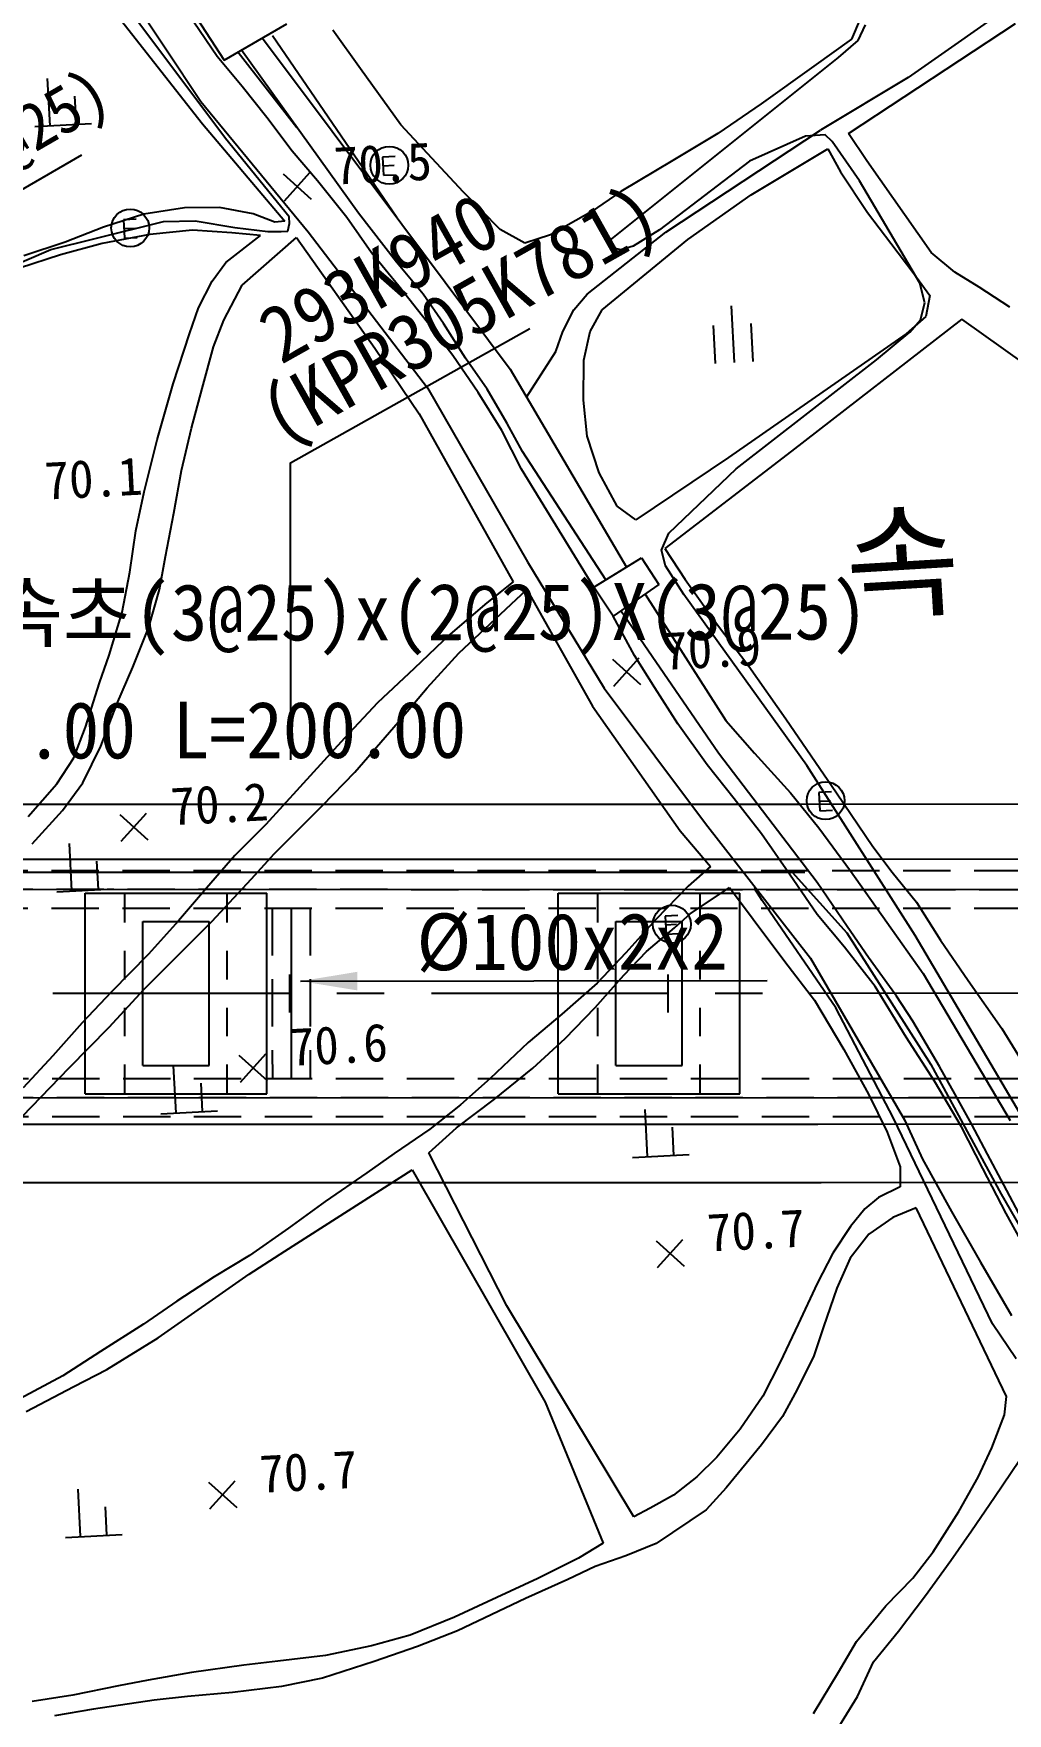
# Model space of a CAD drawing. Header units: millimetres. Extents: x 10470 to 11266, y 1103 to 1809.
# Drawn here: x 10882.5 to 10933.9, y 1427.9 to 1516.7 of the extents above; entities that cross this region are included whole.
import ezdxf
from ezdxf.enums import TextEntityAlignment as Align
from ezdxf.xclip import XClip

# ---------------------------------------------------------------- set-up
doc = ezdxf.new("R2010")
doc.units = ezdxf.units.MM
doc.header["$LTSCALE"] = 10
doc.header["$MEASUREMENT"] = 0
doc.header["$XCLIPFRAME"] = 2
doc.linetypes.add('CENTER', pattern=[2, 1.25, -0.25, 0.25, -0.25])
doc.linetypes.add('HIDDEN', pattern=[0.375, 0.25, -0.125])
for name, color, linetype in [('TN-CABL', 4, 'Continuous'), ('TZ-BASE', 253, 'Continuous'), ('TZ-CABL', 4, 'Continuous')]:
    doc.layers.add(name, color=color, linetype=linetype)
doc.styles.add('GR', font='GulimChe.ttf')
doc.styles.add('HANA', font='GulimChe.ttf')
doc.styles.get("Standard").update_dxf_attribs({"font": 'GulimChe.ttf'})
doc.linetypes.add('I_LINE', pattern='A,3.5,["I",Standard,S=1,R=0,X=-1,Y=-0.5],3.5', length=7)
doc.linetypes.add('ZIGZAG', pattern='A,0.0001,-0.2,[131,ltypeshp.shx,S=0.2,R=0,X=-0.2,Y=0],-0.4,[131,ltypeshp.shx,S=0.2,R=180,X=0.2,Y=0],-0.2', length=0.8001)
doc.dimstyles.get("Standard").update_dxf_attribs({"dimtxt": 0.18, "dimasz": 0.18, "dimexe": 0.18, "dimexo": 0.0625, "dimgap": 0.09, "dimtad": 0, "dimtih": 1, "dimtoh": 1, "dimdec": 4, "dimzin": 0, "dimdsep": 46, "dimtxsty": 'Standard', "dimcen": 0.09, "dimadec": 0, "dimazin": 0, "dimtfac": 1, "dimtdec": 4, "dimtofl": 0, "dimtmove": 0, "dimatfit": 3, "dimfxl": 0, "dimtolj": 1, "dimtzin": 0, "dimarcsym": 0})

# ---------------------------------------------------------------- blocks, each defined once
blk = doc.blocks.new('JD-DHFDCHG54DXG3XF')
at = {"layer": 'TZ-BASE'}
for p, q in [((328.303, 57.748, 73.69), (335.311, 47.137, 73.69)), ((336.18, 49.513, 70.422), (332.814, 54.508, 70.422)), ((329.554, 53.414, 69.971), (335.411, 45.971, 69.971)), ((378.796, 52.71, 70.986), (372.684, 48.416, 70.986)), ((336.619, 45.184, 70), (331.819, 51.58, 70)), ((334.614, 52.309, 71.455), (336.555, 49.322, 71.455)), ((370.151, 51.518, 70.261), (369.689, 50.433, 70.261)), ((336.555, 49.322, 71.455), (339.861, 51.24, 71.455)), ((345.669, 41.007, 70), (339.095, 50.621, 70)), ((343.754, 48.863, 70.261), (342.291, 50.907, 70.261)), ((369.543, 45.457, 71.614), (378.357, 51.262, 71.614)), ((370.055, 50.367, 71), (370.443, 51.197, 71)), ((337.287, 49.746, 70), (340.39, 45.776, 70)), ((343.645, 41.245, 69.577), (337.464, 49.849, 69.577)), ((338.568, 50.489, 69.896), (345.931, 40.658, 69.896)), ((369.689, 50.433, 70.261), (367.703, 49.007, 70.261)), ((369.016, 49.469, 71), (370.055, 50.367, 71)), ((337.498, 47.94, 70.422), (336.18, 49.513, 70.422)), ((345.883, 45.91, 70.261), (343.754, 48.863, 70.261)), ((356.942, 39.812, 71), (369.016, 49.469, 71)), ((367.703, 49.007, 70.261), (364.92, 47.027, 70.261)), ((327.347, 45.859, 69.811), (327.216, 48.356, 69.811)), ((338.796, 46.292, 70.422), (337.498, 47.94, 70.422)), ((372.684, 48.416, 70.986), (368.053, 45.629, 70.986)), ((328.745, 45.932, 69.811), (328.666, 47.43, 69.811)), ((335.311, 47.137, 73.69), (340.987, 40.258, 73.69)), ((340.148, 44.512, 70.422), (338.796, 46.292, 70.422)), ((364.92, 47.027, 70.261), (362.631, 45.454, 70.261)), ((326.548, 45.817, 69.811), (329.544, 45.974, 69.811)), ((335.411, 45.971, 69.971), (339.753, 40.817, 69.971)), ((347.294, 44.394, 70.261), (345.883, 45.91, 70.261)), ((359.882, 40.23, 70.986), (368.053, 45.629, 70.986)), ((362.631, 45.454, 70.261), (360.25, 44.033, 70.261)), ((367.267, 45.319, 71), (364.305, 43.99, 71)), ((368.311, 45.379, 71), (367.267, 45.319, 71)), ((368.676, 45.026, 71), (368.311, 45.379, 71)), ((370.505, 44.001, 71.614), (369.543, 45.457, 71.614)), ((339.981, 41.047, 70), (336.619, 45.184, 70)), ((341.485, 42.958, 70.422), (340.148, 44.512, 70.422)), ((349.188, 42.345, 70.261), (347.294, 44.394, 70.261)), ((364.401, 42.205, 70.975), (368.445, 44.642, 70.975)), ((368.445, 44.642, 70.975), (369.109, 43.433, 70.975)), ((370.126, 42.956, 71), (368.676, 45.026, 71)), ((345.584, 44.237, 71.388), (344.92, 44.202, 71.388)), ((344.92, 44.202, 71.388), (344.97, 43.241, 71.388)), ((345.526, 43.752, 71.388), (344.945, 43.721, 71.388)), ((360.25, 44.033, 70.261), (357.509, 42.39, 70.261)), ((364.305, 43.99, 71), (359.559, 40.355, 71)), ((373.91, 39.157, 71.614), (370.505, 44.001, 71.614)), ((339.658, 43.313, 70.527), (341.144, 41.975, 70.527)), ((339.732, 41.901, 70.527), (341.071, 43.387, 70.527)), ((343.022, 41.007, 70.422), (341.485, 42.958, 70.422)), ((344.97, 43.241, 71.388), (345.634, 43.275, 71.388)), ((369.109, 43.433, 70.975), (370.533, 41.277, 70.975)), ((373.309, 37.544, 71), (370.126, 42.956, 71)), ((351.14, 40.371, 70.261), (349.188, 42.345, 70.261)), ((357.509, 42.39, 70.261), (355.939, 41.316, 70.261)), ((361.052, 39.854, 70.975), (364.401, 42.205, 70.975)), ((332.299, 41.196, 69.971), (330.17, 40.504, 69.971)), ((331.895, 40.924, 70.336), (331.231, 40.889, 70.336)), ((331.231, 40.889, 70.336), (331.281, 39.927, 70.336)), ((334.444, 41.53, 69.971), (332.299, 41.196, 69.971)), ((333.346, 40.802, 70), (335.019, 40.839, 70)), ((336.304, 41.548, 69.971), (334.444, 41.53, 69.971)), ((335.019, 40.839, 70), (337.117, 40.492, 70)), ((338.085, 41.209, 69.971), (336.304, 41.548, 69.971)), ((339.226, 40.765, 69.971), (338.085, 41.209, 69.971)), ((339.999, 40.693, 70), (339.981, 41.047, 70)), ((344.337, 39.153, 70.422), (343.022, 41.007, 70.422)), ((345.647, 38.651, 69.577), (343.645, 41.245, 69.577)), ((355.939, 41.316, 70.261), (353.785, 40.1, 70.261)), ((370.533, 41.277, 70.975), (371.774, 39.648, 70.975)), ((330.17, 40.504, 69.971), (328.151, 39.717, 69.971)), ((329.739, 39.904, 70), (333.346, 40.802, 70)), ((332.626, 40.121, 70.009), (330.104, 39.64, 70.009)), ((331.837, 40.438, 70.336), (331.256, 40.408, 70.336)), ((331.281, 39.927, 70.336), (331.945, 39.962, 70.336)), ((334.883, 40.341, 70.009), (332.626, 40.121, 70.009)), ((336.948, 40.208, 70.009), (334.883, 40.341, 70.009)), ((336.631, 38.633, 70.009), (338.468, 40.06, 70.009)), ((338.468, 40.06, 70.009), (336.948, 40.208, 70.009)), ((337.117, 40.492, 70), (338.854, 40.278, 70)), ((337.501, 37.441, 70.366), (340.363, 39.964, 70.366)), ((338.854, 40.278, 70), (339.565, 40.265, 70)), ((339.753, 40.817, 69.971), (339.226, 40.765, 69.971)), ((339.565, 40.265, 70), (339.919, 40.283, 70)), ((339.919, 40.283, 70), (339.999, 40.693, 70)), ((340.363, 39.964, 70.366), (344.51, 34.099, 70.366)), ((340.987, 40.258, 73.69), (347.286, 32.004, 73.69)), ((345.931, 40.658, 69.896), (351.654, 32.991, 69.896)), ((352.428, 39.663, 70.261), (351.14, 40.371, 70.261)), ((353.785, 40.1, 70.261), (352.428, 39.663, 70.261)), ((355.734, 36.967, 70.986), (359.882, 40.23, 70.986)), ((359.559, 40.355, 71), (358.159, 39.494, 71)), ((324.854, 38.228, 70), (327.385, 39.324, 70)), ((328.151, 39.717, 69.971), (325.965, 38.989, 69.971)), ((327.385, 39.324, 70), (329.739, 39.904, 70)), ((330.104, 39.64, 70.009), (327.9, 39.043, 70.009)), ((345.784, 37.391, 70.422), (344.337, 39.153, 70.422)), ((356.523, 36.127, 70.975), (361.052, 39.854, 70.975)), ((357.015, 39.424, 71), (356.942, 39.812, 71)), ((357.507, 39.311, 71), (357.015, 39.424, 71)), ((358.159, 39.494, 71), (357.507, 39.311, 71)), ((371.774, 39.648, 70.975), (372.997, 38.058, 70.975)), ((375.158, 38.129, 71.614), (373.91, 39.157, 71.614)), ((327.9, 39.043, 70.009), (325.733, 38.334, 70.009)), ((335.906, 37.645, 70.009), (336.631, 38.633, 70.009)), ((347.057, 36.964, 69.577), (345.647, 38.651, 69.577)), ((335.196, 36.244, 70.009), (335.906, 37.645, 70.009)), ((336.523, 35.591, 70.366), (337.501, 37.441, 70.366)), ((347.285, 35.459, 70.422), (345.784, 37.391, 70.422)), ((372.997, 38.058, 70.975), (373.83, 36.884, 70.975)), ((373.579, 36.503, 71), (373.309, 37.544, 71)), ((376.446, 37.327, 71.614), (375.158, 38.129, 71.614)), ((378.069, 36.277, 71.614), (376.446, 37.327, 71.614)), ((348.129, 35.413, 69.577), (347.057, 36.964, 69.577)), ((355.03, 36.129, 70.986), (355.734, 36.967, 70.986)), ((373.343, 35.611, 71), (373.579, 36.503, 71)), ((373.83, 36.884, 70.975), (373.631, 35.779, 70.975)), ((334.713, 34.859, 70.009), (335.196, 36.244, 70.009)), ((335.982, 34.169, 70.366), (336.523, 35.591, 70.366)), ((354.437, 34.99, 70.986), (355.03, 36.129, 70.986)), ((355.892, 34.987, 70.975), (356.523, 36.127, 70.975)), ((363.344, 36.35, 71.088), (363.5, 33.354, 71.088)), ((375.526, 35.646, 71.106), (366.531, 28.66, 71.106)), ((373.631, 35.779, 70.975), (372.589, 34.869, 70.975)), ((372.775, 34.948, 71), (373.343, 35.611, 71)), ((379.945, 32.482, 71.106), (375.526, 35.646, 71.106)), ((333.858, 32.22, 70.009), (334.713, 34.859, 70.009)), ((348.637, 33.717, 70.422), (347.285, 35.459, 70.422)), ((349.293, 33.578, 69.577), (348.129, 35.413, 69.577)), ((354.068, 33.923, 70.986), (354.437, 34.99, 70.986)), ((355.557, 33.47, 70.975), (355.892, 34.987, 70.975)), ((362.502, 33.302, 71.088), (362.397, 35.299, 71.088)), ((372.589, 34.869, 70.975), (363.204, 28.337, 70.975)), ((364.499, 33.406, 71.088), (364.395, 35.403, 71.088)), ((371.018, 33.482, 71), (372.775, 34.948, 71)), ((335.377, 31.977, 70.366), (335.982, 34.169, 70.366)), ((344.51, 34.099, 70.366), (346.858, 30.636, 70.366)), ((352.523, 31.515, 70.986), (354.068, 33.923, 70.986)), ((349.97, 31.768, 70.422), (348.637, 33.717, 70.422)), ((350.441, 31.932, 69.577), (349.293, 33.578, 69.577)), ((351.654, 32.991, 69.896), (357.81, 22.536, 69.896)), ((355.535, 31.366, 70.975), (355.557, 33.47, 70.975)), ((363.597, 27.731, 71), (371.018, 33.482, 71)), ((333, 29.261, 70.009), (333.858, 32.22, 70.009)), ((334.83, 29.88, 70.366), (335.377, 31.977, 70.366)), ((347.286, 32.004, 73.69), (352.581, 22.819, 73.69)), ((351.226, 29.764, 70.422), (349.97, 31.768, 70.422)), ((351.493, 30.118, 69.577), (350.441, 31.932, 69.577)), ((355.721, 29.448, 70.975), (355.535, 31.366, 70.975)), ((346.858, 30.636, 70.366), (351.818, 21.756, 70.366)), ((334.299, 27.65, 70.366), (334.83, 29.88, 70.366)), ((352.256, 27.706, 70.422), (351.226, 29.764, 70.422)), ((352.304, 28.645, 69.577), (351.493, 30.118, 69.577)), ((356.359, 27.526, 70.975), (355.721, 29.448, 70.975)), ((332.314, 26.506, 70.009), (333, 29.261, 70.009)), ((356.722, 21.864, 69.577), (352.304, 28.645, 69.577)), ((366.531, 28.66, 71.106), (359.829, 23.526, 71.106)), ((333.881, 25.381, 70.366), (334.299, 27.65, 70.366)), ((356.079, 21.468, 70.422), (352.256, 27.706, 70.422)), ((357.316, 25.75, 70.975), (356.359, 27.526, 70.975)), ((363.204, 28.337, 70.975), (358.305, 25.027, 70.975)), ((360.045, 24.336, 71), (363.597, 27.731, 71)), ((331.88, 24.445, 70.009), (332.314, 26.506, 70.009)), ((358.305, 25.027, 70.975), (357.316, 25.75, 70.975)), ((333.443, 23.095, 70.366), (333.881, 25.381, 70.366)), ((331.556, 22.269, 70.009), (331.88, 24.445, 70.009)), ((359.663, 23.44, 71), (360.045, 24.336, 71)), ((333.124, 21.352, 70.366), (333.443, 23.095, 70.366)), ((359.869, 22.596, 71), (359.663, 23.44, 71)), ((359.829, 23.526, 71.106), (360.901, 21.881, 71.106)), ((331.158, 20.151, 70.009), (331.556, 22.269, 70.009)), ((352.581, 22.819, 73.69), (356.624, 16.146, 73.69)), ((356.079, 21.468, 70.986), (358.594, 23.019, 70.986)), ((358.594, 23.019, 70.986), (359.518, 21.619, 70.986)), ((360.835, 21.092, 71), (359.869, 22.596, 71)), ((332.559, 19.366, 70.366), (333.124, 21.352, 70.366)), ((348.943, 17.992, 70.497), (352.546, 21.354, 70.497)), ((351.818, 21.756, 70.366), (350.435, 20.643, 70.366)), ((352.546, 21.354, 70.497), (356.013, 15.195, 70.497)), ((357.095, 19.936, 70.986), (356.079, 21.468, 70.986)), ((359.518, 21.619, 70.986), (357.095, 19.936, 70.986)), ((360.901, 21.881, 71.106), (362.623, 19.478, 71.106)), ((350.435, 20.643, 70.366), (348.483, 18.992, 70.366)), ((358.787, 21.111, 70.478), (363.049, 14.426, 70.478)), ((367.335, 12.058, 71), (360.835, 21.092, 71)), ((330.477, 17.886, 70.009), (331.158, 20.151, 70.009)), ((358.238, 17.857, 70.986), (357.095, 19.936, 70.986)), ((362.673, 12.702, 70.384), (357.506, 20.221, 70.384)), ((331.729, 17.252, 70.366), (332.559, 19.366, 70.366)), ((348.483, 18.992, 70.366), (346.585, 17.172, 70.366)), ((362.623, 19.478, 71.106), (364.272, 17.3, 71.106)), ((329.955, 16.426, 70.009), (330.477, 17.886, 70.009)), ((347.27, 16.15, 70.497), (348.943, 17.992, 70.497)), ((359.311, 16.155, 70.986), (358.238, 17.857, 70.986)), ((330.882, 15.289, 70.366), (331.729, 17.252, 70.366)), ((346.585, 17.172, 70.366), (344.651, 15.37, 70.366)), ((357.062, 17.664, 70.921), (358.548, 16.326, 70.921)), ((357.135, 16.252, 70.921), (358.474, 17.738, 70.921)), ((364.272, 17.3, 71.106), (366.233, 14.519, 71.106)), ((329.217, 14.086, 70.009), (329.955, 16.426, 70.009)), ((345.749, 14.344, 70.497), (347.27, 16.15, 70.497)), ((356.624, 16.146, 73.69), (361.977, 8.989, 73.69)), ((360.511, 14.246, 70.986), (359.311, 16.155, 70.986)), ((330.032, 13.081, 70.366), (330.882, 15.289, 70.366)), ((344.651, 15.37, 70.366), (342.903, 13.491, 70.366)), ((356.013, 15.195, 70.497), (360.64, 8.59, 70.497)), ((343.448, 11.701, 70.497), (345.749, 14.344, 70.497)), ((362.066, 12.088, 70.986), (360.511, 14.246, 70.986)), ((363.049, 14.426, 70.478), (364.571, 12.701, 70.478)), ((366.233, 14.519, 71.106), (368.897, 10.603, 71.106)), ((328.599, 12.458, 70.009), (329.217, 14.086, 70.009)), ((342.903, 13.491, 70.366), (340.547, 10.905, 70.366)), ((327.701, 11.078, 70.009), (328.599, 12.458, 70.009)), ((329.073, 11.138, 70.366), (330.032, 13.081, 70.366)), ((367.88, 5.866, 70.384), (362.673, 12.702, 70.384)), ((364.571, 12.701, 70.478), (366.465, 10.615, 70.478)), ((341.739, 9.934, 70.497), (343.448, 11.701, 70.497)), ((363.493, 10.288, 70.986), (362.066, 12.088, 70.986)), ((373.055, 3.067, 71), (367.335, 12.058, 71)), ((326.199, 9.365, 70.009), (327.701, 11.078, 70.009)), ((328.005, 9.666, 70.366), (329.073, 11.138, 70.366)), ((340.547, 10.905, 70.366), (338.742, 8.933, 70.366)), ((368.636, 10.656, 71.106), (367.973, 10.622, 71.106)), ((367.037, 9.99), (300.259, 9.99)), ((367.037, 9.99), (300.259, 9.99)), ((339.195, 7.388, 70.497), (341.739, 9.934, 70.497)), ((364.939, 8.433, 70.986), (363.493, 10.288, 70.986)), ((366.465, 10.615, 70.478), (367.967, 8.757, 70.478)), ((470.084, 10.116), (367.032, 9.99)), ((367.973, 10.622, 71.106), (368.023, 9.66, 71.106)), ((368.578, 10.171, 71.106), (367.998, 10.141, 71.106)), ((368.897, 10.603, 71.106), (370.821, 7.766, 71.106)), ((326.409, 7.916, 70.366), (328.005, 9.666, 70.366)), ((331.028, 9.457, 70.151), (332.514, 8.119, 70.151)), ((331.102, 8.045, 70.151), (332.44, 9.531, 70.151)), ((338.742, 8.933, 70.366), (337.109, 7.297, 70.366)), ((361.977, 8.989, 73.69), (367.538, 1.869, 73.69)), ((368.023, 9.66, 71.106), (368.687, 9.695, 71.106)), ((360.64, 8.59, 70.497), (362.254, 6.714, 70.497)), ((366.234, 6.597, 70.986), (364.939, 8.433, 70.986)), ((367.967, 8.757, 70.478), (369.652, 6.486, 70.478)), ((328.504, 5.424, 70.318), (328.373, 7.921, 70.318)), ((337.109, 7.297, 70.366), (335.608, 5.567, 70.366)), ((337.998, 6.067, 70.497), (339.195, 7.388, 70.497)), ((367.185, 7.096), (399.99, 7.138)), ((370.821, 7.766, 71.106), (371.84, 6.421, 71.106)), ((280, 7.093), (367.188, 7.096)), ((329.902, 5.497, 70.318), (329.824, 6.995, 70.318)), ((362.254, 6.714, 70.497), (361.059, 5.675, 70.497)), ((367.881, 4.176, 70.986), (366.234, 6.597, 70.986)), ((366.384, 6.377, 71), (366.566, 6.413, 71)), ((366.566, 6.413, 71), (369.452, 3.202, 71)), ((369.652, 6.486, 70.478), (373.483, 1.056, 70.478)), ((371.84, 6.421, 71.106), (373.138, 4.831, 71.106)), ((327.705, 5.382, 70.318), (330.701, 5.539, 70.318)), ((335.608, 5.567, 70.366), (334.143, 3.835, 70.366)), ((335.889, 3.816, 70.497), (337.998, 6.067, 70.497)), ((361.059, 5.675, 70.497), (359.35, 3.908, 70.497)), ((361.176, 4.208, 70.854), (363.257, 5.596, 70.854)), ((363.257, 5.596, 70.854), (364.497, 3.929, 70.854)), ((364.578, 5.559, 71), (364.63, 5.593, 71)), ((364.984, 4.925, 71), (364.578, 5.559, 71)), ((369.471, 3.539, 70.384), (367.88, 5.866, 70.384)), ((329.2, 5.3), (338.8, 5.3)), ((329.2, -5.3), (329.2, 5.3)), ((331.3, 3.75), (331.3, 5.3)), ((336.7, 3.75), (336.7, 5.3)), ((338.8, -5.3), (338.8, 5.3)), ((354.2, 5.3), (363.8, 5.3)), ((354.2, -5.3), (354.2, 5.3)), ((356.3, 3.75), (356.3, 5.3)), ((361.7, 3.75), (361.7, 5.3)), ((363.8, -5.3), (363.8, 5.3)), ((368.875, -0.758, 71), (364.984, 4.925, 71)), ((373.138, 4.831, 71.106), (374.394, 2.827, 71.106)), ((332.25, 3.8), (335.75, 3.8)), ((332.25, -3.8), (332.25, 3.8)), ((332.301, 0.21, 70.497), (335.889, 3.816, 70.497)), ((334.143, 3.835, 70.366), (332.547, 2.085, 70.366)), ((335.75, -3.8), (335.75, 3.8)), ((357.25, 3.8), (360.75, 3.8)), ((357.25, -3.8), (357.25, 3.8)), ((359.35, 3.908, 70.497), (357.773, 2.159, 70.497)), ((360.511, 4.13, 70.412), (359.847, 4.095, 70.412)), ((359.847, 4.095, 70.412), (359.897, 3.133, 70.412)), ((360.453, 3.645, 70.412), (359.872, 3.614, 70.412)), ((360.342, 3.466, 70.854), (361.176, 4.208, 70.854)), ((360.75, -3.8), (360.75, 3.8)), ((364.497, 3.929, 70.854), (366.165, 1.696, 70.854)), ((369.328, 2.451, 70.986), (367.881, 4.176, 70.986)), ((358.864, 2.223, 70.854), (360.342, 3.466, 70.854)), ((359.897, 3.133, 70.412), (360.561, 3.168, 70.412)), ((369.452, 3.202, 71), (373.884, -3.75, 71)), ((370.6, 1.911, 70.384), (369.471, 3.539, 70.384)), ((382.456, -12.905, 71), (373.055, 3.067, 71)), ((374.394, 2.827, 71.106), (375.856, 0.689, 71.106)), ((332.547, 2.085, 70.366), (330.591, 0.097, 70.366)), ((331.3, 0.75), (331.3, 2.25)), ((336.7, 0.75), (336.7, 2.25)), ((357.773, 2.159, 70.497), (356.254, 0.541, 70.497)), ((356.3, 0.75), (356.3, 2.25)), ((357.667, 0.977, 70.854), (358.864, 2.223, 70.854)), ((361.7, 0.75), (361.7, 2.25)), ((367.538, 1.869, 73.69), (372.501, -6.673, 73.69)), ((370.941, 0.368, 70.986), (369.328, 2.451, 70.986)), ((372.081, -0.132, 70.384), (370.6, 1.911, 70.384)), ((340, 1), (340, -1)), ((340, 1), (340, -1)), ((356.146, -0.735, 70.854), (357.667, 0.977, 70.854)), ((360, 1), (360, -1)), ((360, 1), (360, -1)), ((366.165, 1.696, 70.854), (367.74, -0.35, 70.854)), ((373.483, 1.056, 70.478), (378.079, -6.713, 70.478)), ((330.591, 0.097, 70.366), (329.052, -1.54, 70.366)), ((330.478, -1.781, 70.497), (332.301, 0.21, 70.497)), ((356.254, 0.541, 70.497), (354.395, -1.093, 70.497)), ((372.584, -2.298, 70.986), (370.941, 0.368, 70.986)), ((375.856, 0.689, 71.106), (377.632, -1.847, 71.106)), ((331.3, -2.25), (331.3, -0.75)), ((336.7, -2.25), (336.7, -0.75)), ((354.57, -2.371, 70.854), (356.146, -0.735, 70.854)), ((356.3, -2.25), (356.3, -0.75)), ((361.7, -2.25), (361.7, -0.75)), ((367.74, -0.35, 70.854), (369.29, -2.958, 70.854)), ((371.917, -6.581, 71), (368.875, -0.758, 71)), ((372.931, -1.456, 70.384), (372.081, -0.132, 70.384)), ((329.052, -1.54, 70.366), (327.494, -3.29, 70.366)), ((354.395, -1.093, 70.497), (352.614, -2.596, 70.497)), ((374.353, -3.857, 70.384), (372.931, -1.456, 70.384)), ((328.351, -3.919, 70.497), (330.478, -1.781, 70.497)), ((352.614, -2.596, 70.497), (350.603, -4.49, 70.497)), ((352.863, -3.95, 70.854), (354.57, -2.371, 70.854)), ((374.081, -4.624, 70.986), (372.584, -2.298, 70.986)), ((377.632, -1.847, 71.106), (379.056, -4.135, 71.106)), ((327.494, -3.29, 70.366), (325.935, -4.982, 70.366)), ((337.331, -3.262, 70.564), (338.817, -4.601, 70.564)), ((337.405, -4.675, 70.564), (338.743, -3.189, 70.564)), ((369.29, -2.958, 70.854), (370.599, -5.319, 70.854)), ((325.407, -6.986, 70.497), (328.351, -3.919, 70.497)), ((331.3, -5.3), (331.3, -3.75)), ((332.25, -3.8), (335.75, -3.8)), ((334.004, -6.31, 70.543), (333.873, -3.813, 70.543)), ((336.7, -5.3), (336.7, -3.75)), ((350.837, -5.582, 70.854), (352.863, -3.95, 70.854)), ((356.3, -5.3), (356.3, -3.75)), ((357.25, -3.8), (360.75, -3.8)), ((361.7, -5.3), (361.7, -3.75)), ((373.884, -3.75, 71), (377.606, -10.602, 71)), ((375.164, -5.292, 70.384), (374.353, -3.857, 70.384)), ((329.2, -5.3), (338.8, -5.3)), ((335.402, -6.237, 70.543), (335.324, -4.739, 70.543)), ((350.603, -4.49, 70.497), (349.03, -5.882, 70.497)), ((354.2, -5.3), (363.8, -5.3)), ((370.599, -5.319, 70.854), (371.574, -7.321, 70.854)), ((375.502, -7.043, 70.986), (374.081, -4.624, 70.986)), ((376.03, -6.879, 70.384), (375.164, -5.292, 70.384)), ((333.205, -6.351, 70.543), (336.201, -6.195, 70.543)), ((349.03, -5.882, 70.497), (347.42, -7.162, 70.497)), ((348.829, -7.101, 70.854), (350.837, -5.582, 70.854)), ((358.919, -8.626, 70.693), (358.789, -6.13, 70.693)), ((280, -6.906), (367.919, -6.903)), ((347.369, -8.419, 70.854), (348.829, -7.101, 70.854)), ((360.317, -8.553, 70.693), (360.239, -7.056, 70.693)), ((367.923, -6.902), (400.007, -6.862)), ((377.141, -17.456, 71), (371.917, -6.581, 71)), ((372.501, -6.673, 73.69), (373.456, -8.749, 73.69)), ((376.643, -9.253, 70.986), (375.502, -7.043, 70.986)), ((376.877, -8.484, 70.384), (376.03, -6.879, 70.384)), ((347.42, -7.162, 70.497), (345.528, -8.456, 70.497)), ((371.574, -7.321, 70.854), (372.268, -9.151, 70.854)), ((345.528, -8.456, 70.497), (344.089, -9.475, 70.497)), ((351.492, -16.502, 70.854), (347.369, -8.419, 70.854)), ((358.12, -8.668, 70.693), (361.116, -8.512, 70.693)), ((373.456, -8.749, 73.69), (374.985, -11.526, 73.69)), ((377.742, -10.109, 70.384), (376.877, -8.484, 70.384)), ((339.745, -13.618, 70.854), (346.477, -9.312, 70.854)), ((344.089, -9.475, 70.497), (341.877, -10.991, 70.497)), ((346.477, -9.312, 70.854), (353.504, -21.594, 70.854)), ((372.268, -9.151, 70.854), (372.276, -10.221, 70.854)), ((377.877, -11.632, 70.986), (376.643, -9.253, 70.986)), ((368.081, -10), (303.024, -10)), ((368.081, -10), (303.024, -10)), ((470.436, -9.874), (368.086, -9.999)), ((372.276, -10.221, 70.854), (371.124, -10.772, 70.854)), ((377.606, -10.602, 71), (379.911, -14.608, 71)), ((378.701, -11.904, 70.384), (377.742, -10.109, 70.384)), ((341.877, -10.991, 70.497), (339.945, -12.399, 70.497)), ((370.404, -11.385, 70.854), (369.642, -12.316, 70.854)), ((371.124, -10.772, 70.854), (370.404, -11.385, 70.854)), ((373.109, -11.319, 70.798), (371.883, -11.832, 70.798)), ((377.888, -21.287, 70.798), (373.109, -11.319, 70.798)), ((374.985, -11.526, 73.69), (376.517, -14.191, 73.69)), ((339.945, -12.399, 70.497), (337.883, -13.842, 70.497)), ((369.642, -12.316, 70.854), (368.708, -13.714, 70.854)), ((371.883, -11.832, 70.798), (370.616, -12.721, 70.798)), ((378.817, -13.351, 70.986), (377.877, -11.632, 70.986)), ((359.373, -13.071, 70.658), (360.859, -14.41, 70.658)), ((359.446, -14.484, 70.658), (360.785, -12.998, 70.658)), ((370.616, -12.721, 70.798), (369.626, -13.987, 70.798)), ((337.883, -13.842, 70.497), (336.012, -14.968, 70.497)), ((337.873, -14.838, 70.854), (339.745, -13.618, 70.854)), ((368.708, -13.714, 70.854), (367.884, -15.322, 70.854)), ((369.626, -13.987, 70.798), (368.913, -15.576, 70.798)), ((376.517, -14.191, 73.69), (378.159, -17.007, 73.69)), ((333.067, -18.187, 70.854), (337.873, -14.838, 70.854)), ((336.012, -14.968, 70.497), (334.045, -16.263, 70.497)), ((367.884, -15.322, 70.854), (366.883, -17.471, 70.854)), ((368.913, -15.576, 70.798), (368.216, -17.616, 70.798)), ((334.045, -16.263, 70.497), (332.285, -17.465, 70.497)), ((358.193, -27.655, 70.854), (351.492, -16.502, 70.854)), ((332.285, -17.465, 70.497), (330.016, -18.925, 70.497)), ((366.883, -17.471, 70.854), (365.923, -19.49, 70.854)), ((368.216, -17.616, 70.798), (367.711, -19.152, 70.798)), ((378.4, -19.31, 71), (377.141, -17.456, 71)), ((330.344, -19.868, 70.854), (333.067, -18.187, 70.854)), ((330.016, -18.925, 70.497), (328.03, -20.201, 70.497)), ((365.923, -19.49, 70.854), (365.004, -21.283, 70.854)), ((367.711, -19.152, 70.798), (366.829, -20.926, 70.798)), ((328.03, -20.201, 70.497), (325.744, -21.417, 70.497)), ((328.606, -20.769, 70.854), (330.344, -19.868, 70.854)), ((326.094, -22.096, 70.854), (328.606, -20.769, 70.854)), ((365.004, -21.283, 70.854), (363.821, -23.018, 70.854)), ((366.829, -20.926, 70.798), (366.044, -22.346, 70.798)), ((377.784, -22.263, 70.798), (377.888, -21.287, 70.798)), ((353.504, -21.594, 70.854), (356.582, -29.046, 70.854)), ((363.821, -23.018, 70.854), (362.584, -24.508, 70.854)), ((366.044, -22.346, 70.798), (364.939, -23.856, 70.798)), ((377.109, -24.002, 70.798), (377.784, -22.263, 70.798)), ((377.25, -26.615, 70.873), (380.093, -22.4, 70.873)), ((364.939, -23.856, 70.798), (363.074, -26.128, 70.798)), ((362.584, -24.508, 70.854), (361.521, -25.548, 70.854)), ((376.398, -25.554, 70.798), (377.109, -24.002, 70.798)), ((361.521, -25.548, 70.854), (360.29, -26.512, 70.854)), ((375.364, -27.365, 70.798), (376.398, -25.554, 70.798)), ((328.956, -28.697, 70.693), (328.826, -26.2, 70.693)), ((335.723, -25.822, 70.658), (337.209, -27.161, 70.658)), ((335.797, -27.234, 70.658), (337.136, -25.748, 70.658)), ((360.29, -26.512, 70.854), (359.062, -27.194, 70.854)), ((363.074, -26.128, 70.798), (362.01, -27.281, 70.798)), ((376.03, -28.387, 70.873), (377.25, -26.615, 70.873)), ((330.354, -28.624, 70.693), (330.276, -27.126, 70.693)), ((359.062, -27.194, 70.854), (358.193, -27.655, 70.854)), ((362.01, -27.281, 70.798), (359.38, -29.057, 70.798)), ((374.008, -29.511, 70.798), (375.364, -27.365, 70.798)), ((374.942, -29.971, 70.873), (376.03, -28.387, 70.873)), ((328.157, -28.739, 70.693), (331.153, -28.582, 70.693)), ((356.582, -29.046, 70.854), (355.278, -29.84, 70.854)), ((359.38, -29.057, 70.798), (357.777, -29.716, 70.798)), ((355.278, -29.84, 70.854), (353.125, -30.907, 70.854)), ((357.777, -29.716, 70.798), (356.156, -30.282, 70.798)), ((372.941, -30.889, 70.798), (374.008, -29.511, 70.798)), ((373.608, -31.817, 70.873), (374.942, -29.971, 70.873)), ((353.125, -30.907, 70.854), (350.954, -31.917, 70.854)), ((354.702, -30.961, 70.798), (352.475, -31.971, 70.798)), ((356.156, -30.282, 70.798), (354.702, -30.961, 70.798)), ((371.517, -32.358, 70.798), (372.941, -30.889, 70.798)), ((350.954, -31.917, 70.854), (348.727, -32.965, 70.854)), ((372.18, -33.699, 70.873), (373.608, -31.817, 70.873)), ((352.475, -31.971, 70.798), (348.87, -33.68, 70.798)), ((369.957, -34.239, 70.798), (371.517, -32.358, 70.798)), ((348.727, -32.965, 70.854), (346.369, -33.917, 70.854)), ((348.87, -33.68, 70.798), (346.757, -34.503, 70.798)), ((370.867, -35.319, 70.873), (372.18, -33.699, 70.873)), ((344.335, -34.478, 70.854), (341.906, -34.978, 70.854)), ((346.369, -33.917, 70.854), (344.335, -34.478, 70.854)), ((346.757, -34.503, 70.798), (344.476, -35.306, 70.798)), ((369.001, -35.863, 70.798), (369.957, -34.239, 70.798)), ((337.581, -35.496, 70.854), (334.816, -35.88, 70.854)), ((339.386, -35.29, 70.854), (337.581, -35.496, 70.854)), ((341.906, -34.978, 70.854), (339.386, -35.29, 70.854)), ((344.476, -35.306, 70.798), (341.744, -36.178, 70.798)), ((370.021, -37.151, 70.873), (370.867, -35.319, 70.873)), ((332.538, -36.288, 70.854), (330.958, -36.591, 70.854)), ((334.816, -35.88, 70.854), (332.538, -36.288, 70.854)), ((341.744, -36.178, 70.798), (339.579, -36.626, 70.798)), ((367.683, -38.047, 70.798), (369.001, -35.863, 70.798)), ((328.549, -37.074, 70.854), (326.403, -37.408, 70.854)), ((330.958, -36.591, 70.854), (328.549, -37.074, 70.854)), ((334.614, -37.155, 70.798), (332.847, -37.344, 70.798)), ((336.983, -36.937, 70.798), (334.614, -37.155, 70.798)), ((339.579, -36.626, 70.798), (336.983, -36.937, 70.798)), ((369.027, -38.756, 70.873), (370.021, -37.151, 70.873)), ((329.649, -37.817, 70.798), (327.579, -38.172, 70.798)), ((332.847, -37.344, 70.798), (329.649, -37.817, 70.798))]:
    blk.add_line(p, q, dxfattribs=at)
at = {"layer": 'TZ-BASE', "linetype": 'ByBlock'}
blk.add_line((285.999, 19.474), (329.031, 44.321), dxfattribs=at)
at = {"layer": 'TZ-BASE', "linetype": 'I_LINE', "ltscale": 0.2}
blk.add_line((367.224, 6.402), (280, 6.402), dxfattribs=at)
at = {"layer": 'TZ-BASE', "linetype": 'CENTER', "flags": 128}
blk.add_lwpolyline([(700, 0), (493.992, 0), (399.999, 0.04), (367.559, 0), (280, 0), (0, 0)], dxfattribs=at)
at = {"layer": 'TZ-BASE'}
for centre in [(345.275, 43.772, 71.388), (331.586, 40.459, 70.336), (368.328, 10.191, 71.106), (360.202, 3.665, 70.412)]:
    blk.add_circle(centre, 1, dxfattribs=at)
at = {"layer": 'TZ-BASE', "style": 'HANA'}
for s, height, rotation, p in [('B(PCB) 속초(3@25)x(2@25)X(3@25)', 2.5, 30.00276, (287.542, 21.912)), ('70.5', 2, 2.9893, (342.399, 42.748, 70.527)), ('70.1', 2, 2.9893, (327.11, 26.101, 70.095)), ('속 초 앞 들', 4.8, 3.45385, (369.519, 20.213)), ('B(PCB) 속초(3@25)x(2@25)X(3@25)', 3, 0.09457, (310.689, 18.612)), ('70.9', 2, 2.9893, (359.802, 17.099, 70.921)), ('293km886.00 L=200.00', 3, 0.09457, (310.564, 12.391)), ('70.2', 2, 2.9893, (333.768, 8.893, 70.151)), ('70.6', 2, 2.9893, (340.071, -3.827, 70.564)), ('70.7', 2, 2.9893, (362.113, -13.636, 70.658)), ('70.7', 2, 2.9893, (338.464, -26.387, 70.658))]:
    blk.add_text(s, height=height, rotation=rotation, dxfattribs=at).set_placement(p)

msp = doc.modelspace()

# ---------------------------------------------------------------- linework, layer by layer
at = {"layer": 'TN-CABL', "linetype": 'ZIGZAG', "ltscale": 0.5, "elevation": 67.648}
for points in [[(10831.199, 1471.466), (11048.999, 1471.448)], [(10831.223, 1460.466), (11049.023, 1460.448)]]:
    msp.add_lwpolyline(points, dxfattribs=at)
at = {"layer": 'TZ-BASE', "elevation": 138.801, "flags": 128}
msp.add_lwpolyline([(10896.091, 1478.298), (10896.072, 1494.001), (10908.722, 1501.103)], dxfattribs=at)
at = {"layer": 'TZ-CABL', "linetype": 'HIDDEN', "elevation": 67.648}
for points in [[(10830.946, 1472.466), (11049.253, 1472.447)], [(10831.199, 1471.466), (11048.999, 1471.448)], [(10830.946, 1470.466), (11049.253, 1470.447)], [(10895.101, 1470.458), (10895.109, 1461.458)], [(10897.101, 1470.46), (10897.109, 1461.46)], [(10830.969, 1461.466), (11049.276, 1461.448)], [(10831.223, 1460.466), (11049.023, 1460.448)], [(10830.969, 1459.466), (11049.276, 1459.448)]]:
    msp.add_lwpolyline(points, dxfattribs=at)
at = {"layer": 'TZ-CABL', "linetype": 'ZIGZAG', "ltscale": 0.5, "elevation": 67.648}
msp.add_lwpolyline([(10896.101, 1470.459), (10896.109, 1461.459)], dxfattribs=at)

# ---------------------------------------------------------------- block references
at = {"layer": 'TZ-BASE'}
ref = msp.add_blockref('JD-DHFDCHG54DXG3XF', (10556.015, 1465.953, 67.648), dxfattribs=at)
XClip(ref).set_block_clipping_path([(-0.0000000003, -74.9999999998), (700.0000000003, 75.0000000023)])

# ---------------------------------------------------------------- texts
at = {"layer": 'TZ-BASE', "style": 'GR'}
for s, p in [('(KPR305K781)', (10895.562, 1494.861, 138.801)), ('293K940', (10895.557, 1499.161, 138.801))]:
    msp.add_text(s, height=3, rotation=29.30901, dxfattribs=at).set_placement(p)
at = {"layer": 'TZ-BASE'}
msp.add_text('Ø100x2x2', height=3, rotation=0.12212, dxfattribs=at).set_placement((10910.954, 1468.702, 138.801), align=Align.MIDDLE)

# ---------------------------------------------------------------- leaders
msp.add_leader([(10896.605, 1466.607, 138.801), (10921.262, 1466.637, 138.801)], dimstyle='Standard', override={"dimtxt": 3, "dimasz": 3, "dimexe": 2, "dimexo": 3, "dimgap": 1, "dimtad": 0, "dimtih": 0, "dimcen": 1, "dimaunit": 1, "dimadec": 8, "dimtix": 1, "dimtofl": 1, "dimtmove": 2, "dimtvp": 2}, dxfattribs=at)

doc.saveas('drawing.dxf')
